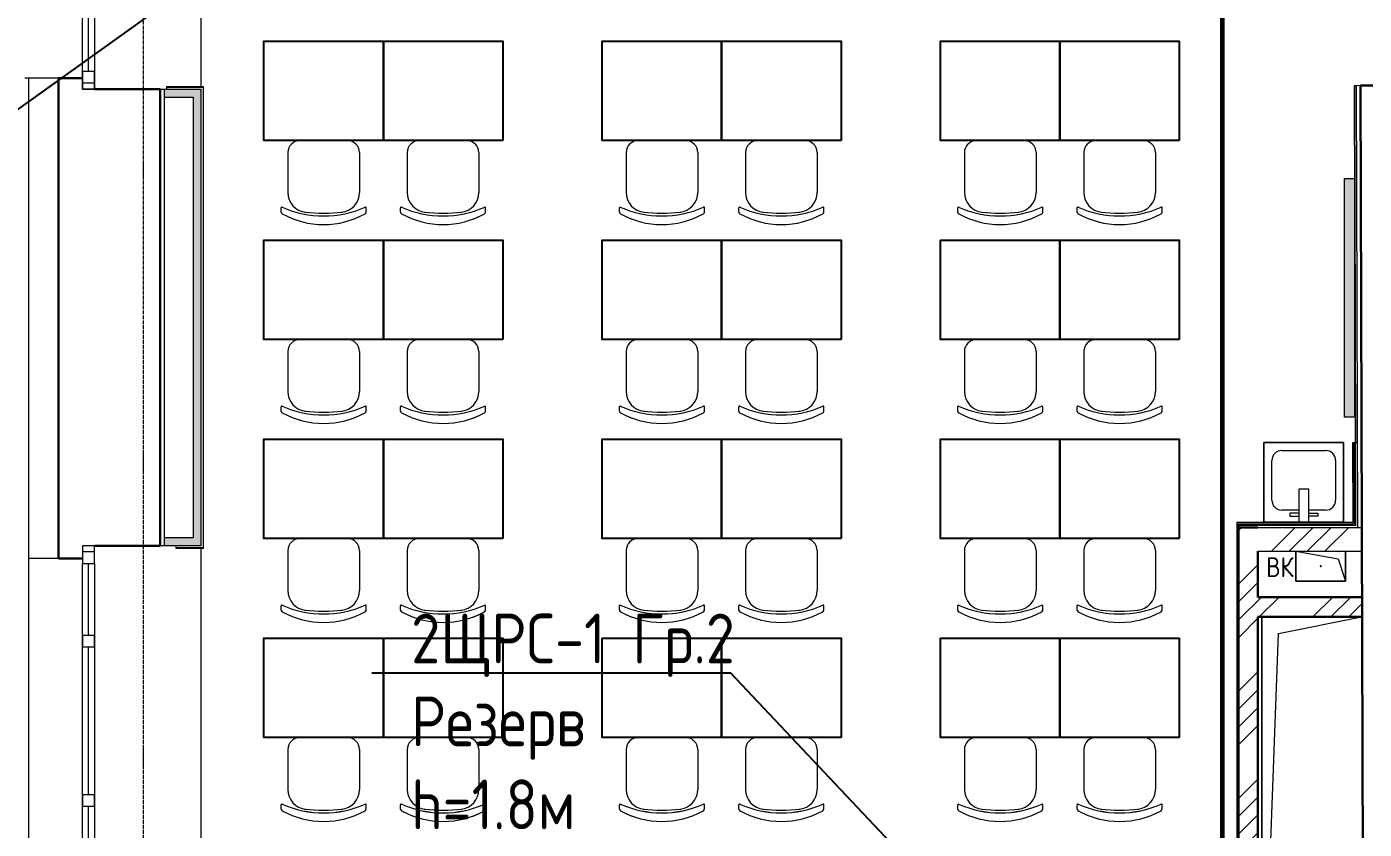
# Model space of a CAD drawing. Header units: millimetres. Extents: x -32 to 417638015, y -35 to 175284279.
# Drawn here: x 783678 to 790399, y 81801 to 85834 of the extents above; entities that cross this region are included whole.
import ezdxf
from ezdxf import colors
from ezdxf.entities.mleader import LeaderData, LeaderLine
from ezdxf.math import Vec2, Vec3

# ---------------------------------------------------------------- set-up
doc = ezdxf.new("R2010")
doc.units = ezdxf.units.MM
doc.linetypes.add('ADSK_Линия сетки', pattern=[25, 20, -2.5, 0, -2.5])
for name, color, linetype, lineweight in [('_ Окна', 7, 'Continuous', 9), ('_ЭМ_гофра', 5, 'Continuous', 60), ('_ЭМ_ТХобщее_слой', 7, 'Continuous', 30), ('Аннотация', 7, 'Continuous', 18), ('Обобщенные модели', 7, 'Continuous', 18), ('Окна', 7, 'Continuous', 9), ('Оси', 253, 'Continuous', 9), ('Перекрытие', 7, 'Continuous', 18), ('Сантехника', 7, 'Continuous', 18), ('Стены внутренние', 7, 'Continuous', 18), ('Стены наружные', 7, 'Continuous', 18), ('Стены несущие', 7, 'Continuous', 30), ('Стены отделка', 7, 'Continuous', 30), ('Стены штриховка', 7, 'Continuous', 9), ('ТХ', 5, 'Continuous', 0), ('ШТРИХОВКА', 252, 'Continuous', 15)]:
    doc.layers.add(name, color=color, linetype=linetype, lineweight=lineweight)
doc.layers.add('_ЭМ_Надписи', color=7, linetype='Continuous')
doc.layers.add('ЭОМ_Лотки рабочие', color=5, linetype='Continuous')
doc.styles.add('GOST Common_5', font='GOST_Common.ttf', dxfattribs={"width": 0.9, "height": 200})
doc.styles.add('ЭОМ', font='isocpeur.ttf', dxfattribs={"width": 0.85, "height": 250})

# ---------------------------------------------------------------- blocks, each defined once
blk = doc.blocks.new('Стул ученич штабелир №5-7')
at = {"color": 0, "linetype": 'ByBlock', "lineweight": -2}
for p, q in [((-120.1, 0), (120.1, 0)), ((-120.1, 0), (120.1, 0)), ((-179.9, -60), (-179.9, -260.3)), ((-179.9, -60), (-179.9, -260.3)), ((180.1, -60), (180.1, -260.3)), ((180.1, -60), (180.1, -260.3)), ((-213.4, -359), (-213.4, -337.3)), ((-213.4, -359), (-213.4, -337.3)), ((213.6, -359), (213.6, -337.3)), ((213.6, -359), (213.6, -337.3))]:
    blk.add_line(p, q, dxfattribs=at)
for centre, radius, start, end in [((-119.9, -60), 60, 90, 180), ((-119.9, -60), 60, 90, 180), ((120.1, -60), 60, 0, 90), ((120.1, -60), 60, 0, 90), ((-79.9, -260.3), 100, 180, 264.25844), ((-79.9, -260.3), 100, 180, 264.25844), ((80.1, -260.3), 100, 275.74156, 0), ((80.1, -260.3), 100, 275.74156, 0), ((-210.4, -337.3), 3, 63.89783, 180), ((-210.4, -337.3), 3, 63.89783, 180), ((0.1, 142.3), 520.8, 246.31951, 293.68049), ((0.1, 142.3), 520.8, 246.31951, 293.68049), ((210.6, -337.3), 3, 0, 116.10217), ((210.6, -337.3), 3, 0, 116.10217), ((-203.4, -359), 10, 180, 238.06825), ((-203.4, -359), 10, 180, 238.06825), ((0.1, 9), 430.5, 240.99166, 299.00834), ((0.1, 9), 430.5, 240.99166, 299.00834), ((0.1, 435.5), 800.4, 263.24698, 276.75302), ((0.1, 435.5), 800.4, 263.24698, 276.75302), ((203.6, -359), 10, 301.93175, 0), ((203.6, -359), 10, 301.93175, 0)]:
    blk.add_arc(centre, radius, start, end, dxfattribs=at)
blk = doc.blocks.new('Тх 2 этаж')
at = {"lineweight": 0, "true_color": 0x939598}
h = blk.add_hatch(color=252, dxfattribs=at)
h.dxf.hatch_style = 1
h.paths.add_polyline_path([(5959.6, 30117), (5909.6, 30117), (5909.6, 31317), (5959.6, 31317)])
at = {"color": 252, "true_color": 0x939598}
for points in [[(1080, 31507), (480, 31507), (480, 32007), (1080, 32007)], [(1680, 31507), (1080, 31507), (1080, 32007), (1680, 32007)], [(2780, 31507), (2180, 31507), (2180, 32007), (2780, 32007)], [(3380, 31507), (2780, 31507), (2780, 32007), (3380, 32007)], [(4480, 31507), (3880, 31507), (3880, 32007), (4480, 32007)], [(5080, 31507), (4480, 31507), (4480, 32007), (5080, 32007)], [(1080, 30507), (480, 30507), (480, 31007), (1080, 31007)], [(1680, 30507), (1080, 30507), (1080, 31007), (1680, 31007)], [(2780, 30507), (2180, 30507), (2180, 31007), (2780, 31007)], [(3380, 30507), (2780, 30507), (2780, 31007), (3380, 31007)], [(4480, 30507), (3880, 30507), (3880, 31007), (4480, 31007)], [(5080, 30507), (4480, 30507), (4480, 31007), (5080, 31007)], [(1080, 29507), (480, 29507), (480, 30007), (1080, 30007)], [(1680, 29507), (1080, 29507), (1080, 30007), (1680, 30007)], [(2780, 29507), (2180, 29507), (2180, 30007), (2780, 30007)], [(3380, 29507), (2780, 29507), (2780, 30007), (3380, 30007)], [(4480, 29507), (3880, 29507), (3880, 30007), (4480, 30007)], [(5080, 29507), (4480, 29507), (4480, 30007), (5080, 30007)], [(1080, 28507), (480, 28507), (480, 29007), (1080, 29007)], [(1680, 28507), (1080, 28507), (1080, 29007), (1680, 29007)], [(2780, 28507), (2180, 28507), (2180, 29007), (2780, 29007)], [(3380, 28507), (2780, 28507), (2780, 29007), (3380, 29007)], [(4480, 28507), (3880, 28507), (3880, 29007), (4480, 29007)], [(5080, 28507), (4480, 28507), (4480, 29007), (5080, 29007)]]:
    blk.add_lwpolyline(points, close=True, dxfattribs=at)
at = {"color": 252, "lineweight": 0, "true_color": 0x939598}
blk.add_lwpolyline([(5959.6, 30117), (5909.6, 30117), (5909.6, 31317), (5959.6, 31317), (5959.6, 30117)], dxfattribs=at)
at = {"layer": 'ТХ', "color": 252, "lineweight": 0, "true_color": 0x939598}
for p in [(780, 31507), (1380, 31507), (2480, 31507), (3080, 31507), (4180, 31507), (4780, 31507), (780, 30507), (1380, 30507), (2480, 30507), (3080, 30507), (4180, 30507), (4780, 30507), (780, 29507), (1380, 29507), (2480, 29507), (3080, 29507), (4180, 29507), (4780, 29507), (780, 28507), (1380, 28507), (2480, 28507), (3080, 28507), (4180, 28507), (4780, 28507)]:
    blk.add_blockref('Стул ученич штабелир №5-7', p, dxfattribs=at)
blk = doc.blocks.new('План 2 этажа')
h = blk.add_hatch()
h.set_pattern_fill('ANSI34', color=8, scale=20)
h.set_pattern_definition([(45, (686.36, 338.7), (-269.4077, 269.4077), []), (45, (776.16, 338.7), (-269.4077, 269.4077), []), (45, (865.96, 338.7), (-269.4077, 269.4077), []), (45, (955.77, 338.7), (-269.4077, 269.4077), [])])
h.paths.add_polyline_path([(-214.24, 31438.496), (-194.077, 31438.496), (308.645, 31438.556), (308.346, 31538.496), (-214.24, 31538.496), (-214.24, 31768.496), (307.741, 31768.496), (307.383, 31888.496), (-214.24, 31888.496), (-308.24, 31888.496), (-308.24, 28833.7), (-214.24, 28833.7)])
at = {"layer": 'Стены внутренние'}
for points in [[(-5711.43, 34051.471), (-5565.219, 34051.471), (-5565.219, 34091.471), (-5711.43, 34091.471)], [(-5525.219, 31836.473), (-5525.219, 34091.471), (-5565.219, 34091.471), (-5565.219, 31836.473)], [(-5525.219, 31796.473), (-5525.219, 31836.473), (-5711.43, 31836.473), (-5711.43, 31796.473)]]:
    blk.add_hatch(color=8, dxfattribs=at).paths.add_polyline_path(points)
at = {"layer": '_ Окна', "color": 8}
for p, q in [((-6091.43, 34181.471), (-6091.43, 34541.471)), ((-6061.43, 34121.471), (-6121.43, 34121.471)), ((-6061.43, 31766.473), (-6121.43, 31766.473)), ((-6091.43, 31346.473), (-6091.43, 31706.473)), ((-6091.43, 30546.473), (-6091.43, 31286.473)), ((-6091.43, 30126.473), (-6091.43, 30486.473))]:
    blk.add_line(p, q, dxfattribs=at)
at = {"layer": '_ Окна', "color": 8, "lineweight": 18}
for p, q in [((-6121.43, 34181.471), (-6061.43, 34181.471)), ((-6121.43, 34091.471), (-6121.43, 34181.471)), ((-6061.43, 34181.471), (-6061.43, 34091.471)), ((-6061.43, 34091.471), (-6121.43, 34091.471)), ((-6061.43, 31796.473), (-6121.43, 31796.473)), ((-6121.43, 31796.473), (-6121.43, 31706.473)), ((-6061.43, 31706.473), (-6061.43, 31796.473)), ((-6121.43, 31706.473), (-6061.43, 31706.473)), ((-6121.43, 31346.473), (-6061.43, 31346.473)), ((-6121.43, 31286.473), (-6121.43, 31346.473)), ((-6061.43, 31346.473), (-6061.43, 31286.473)), ((-6061.43, 31286.473), (-6121.43, 31286.473)), ((-6121.43, 30546.473), (-6061.43, 30546.473)), ((-6121.43, 30486.473), (-6121.43, 30546.473)), ((-6061.43, 30546.473), (-6061.43, 30486.473)), ((-6061.43, 30486.473), (-6121.43, 30486.473))]:
    blk.add_line(p, q, dxfattribs=at)
at = {"layer": 'Обобщенные модели', "color": 8}
for p, q in [((-23.895, 31618.496), (-23.895, 31768.496)), ((-23.895, 31768.496), (188.605, 31730.996)), ((-23.895, 31768.496), (-23.895, 31618.496)), ((188.605, 31730.996), (226.105, 31618.496)), ((226.105, 31768.496), (226.105, 31618.496)), ((226.105, 31618.496), (226.105, 31768.496)), ((226.105, 31618.496), (-23.895, 31618.496)), ((-23.895, 31618.496), (226.105, 31618.496)), ((-194.077, 29138.496), (-194.077, 31438.496)), ((-194.077, 31438.496), (-194.077, 29138.496)), ((-110.744, 31355.163), (288.735, 31435.059)), ((-194.077, 29138.496), (-110.744, 31355.163))]:
    blk.add_line(p, q, dxfattribs=at)
for start, end in [(90, 270), (105, 180), (210, 270), (270, 90), (330, 75)]:
    blk.add_arc((101.105, 31693.496), 2.5, start, end, dxfattribs=at)
at = {"layer": 'Окна', "color": 8}
for p, q in [((-6121.43, 34181.471), (-6121.43, 34541.471)), ((-6061.43, 34541.471), (-6061.43, 34181.471)), ((-6121.43, 34181.471), (-6121.43, 34091.471)), ((-6061.43, 34091.471), (-6061.43, 34181.471)), ((-6121.43, 34091.471), (-6061.43, 34091.471)), ((-6121.43, 31796.473), (-6121.43, 31706.473)), ((-6061.43, 31796.473), (-6121.43, 31796.473)), ((-6061.43, 31706.473), (-6061.43, 31796.473)), ((-6121.43, 31346.473), (-6121.43, 31706.473)), ((-6061.43, 31706.473), (-6061.43, 31346.473)), ((-6121.43, 31346.473), (-6121.43, 31286.473)), ((-6061.43, 31286.473), (-6061.43, 31346.473)), ((-6121.43, 30546.473), (-6121.43, 31286.473)), ((-6061.43, 31286.473), (-6061.43, 30546.473)), ((-6121.43, 30546.473), (-6121.43, 30486.473)), ((-6061.43, 30486.473), (-6061.43, 30546.473)), ((-6121.43, 30126.473), (-6121.43, 30486.473)), ((-6061.43, 30486.473), (-6061.43, 30126.473))]:
    blk.add_line(p, q, dxfattribs=at)
at = {"layer": 'Оси', "color": 8, "linetype": 'ADSK_Линия сетки'}
blk.add_line((-5814.077, -4690.674), (-5814.077, 44448.764), dxfattribs=at)
at = {"layer": 'Перекрытие', "color": 8}
for p, q in [((-5525.219, 34103.471), (-5525.219, 36730.251)), ((-5525.219, 28845.635), (-5525.219, 31784.473))]:
    blk.add_line(p, q, dxfattribs=at)
at = {"layer": 'Сантехника', "color": 8}
for p, q in [((-183.895, 32315.046), (-183.895, 31915.046)), ((216.105, 32315.046), (-183.895, 32315.046)), ((-183.895, 32315.046), (216.105, 32315.046)), ((-183.895, 31915.046), (-183.895, 32315.046)), ((-93.894, 32275.047), (126.105, 32275.047)), ((216.105, 31915.046), (216.105, 32315.046)), ((216.105, 32315.046), (216.105, 31915.046)), ((-143.894, 32025.046), (-143.894, 32225.047)), ((176.105, 32225.047), (176.105, 32025.046)), ((-8.895, 32080.059), (-8.895, 31915.046)), ((41.105, 32080.059), (-8.895, 32080.059)), ((41.105, 31915.046), (41.105, 32080.059)), ((-8.895, 31975.046), (-93.894, 31975.046)), ((-53.895, 31960.046), (-53.895, 31945.046)), ((-8.895, 31960.046), (-53.895, 31960.046)), ((-53.895, 31945.046), (-8.895, 31945.046)), ((126.105, 31975.046), (41.105, 31975.046)), ((41.105, 31960.046), (86.105, 31960.046)), ((86.105, 31945.046), (41.105, 31945.046)), ((86.105, 31960.046), (86.105, 31945.046)), ((-183.895, 31915.046), (216.105, 31915.046)), ((216.105, 31915.046), (-183.895, 31915.046))]:
    blk.add_line(p, q, dxfattribs=at)
for centre, start, end in [((-93.894, 32225.047), 90, 180), ((126.105, 32225.047), 0, 90), ((-93.894, 32025.046), 180, 270), ((126.105, 32025.046), 270, 0)]:
    blk.add_arc(centre, 50, start, end, dxfattribs=at)
at = {"layer": 'Стены наружные', "color": 8}
blk.add_line((-6391.43, 30091.473), (-6391.43, 31731.473), dxfattribs=at)
at = {"layer": 'Стены несущие', "color": 8}
for p, q in [((-6121.43, 34146.471), (-6241.43, 34146.471)), ((-6241.43, 31731.473), (-6241.43, 34146.471)), ((-5731.43, 34091.471), (-6061.43, 34091.471)), ((-5731.43, 34091.471), (-5731.43, 31796.473)), ((670.665, 34109.704), (300.666, 34108.598)), ((300.666, 34108.598), (320.006, 27636.627)), ((312.778, 30078.722), (300.766, 34108.599)), ((-314.24, 31904.496), (-314.24, 28833.7)), ((-214.24, 31888.496), (-308.24, 31888.496)), ((-6061.43, 31796.473), (-5731.43, 31796.473)), ((-6241.43, 31731.473), (-6121.43, 31731.473)), ((-214.24, 31538.496), (-214.24, 31768.496)), ((308.346, 31538.496), (-214.24, 31538.496)), ((-214.24, 28833.7), (-214.24, 31438.496)), ((-214.24, 31438.496), (308.645, 31438.496))]:
    blk.add_line(p, q, dxfattribs=at)
at = {"layer": 'Стены отделка', "color": 8, "lineweight": 9}
for p, q in [((-6241.43, 34146.471), (-6411.43, 34146.471)), ((-5731.43, 34091.471), (-5525.219, 34091.471)), ((-5711.43, 34091.471), (-5711.43, 31836.473)), ((-5515.219, 34103.471), (-5699.43, 34103.471)), ((-5699.43, 34103.471), (-5699.43, 34091.471)), ((-5525.219, 31796.473), (-5525.219, 34091.471)), ((-5513.219, 31786.473), (-5513.219, 34101.471)), ((300.666, 34108.598), (268.766, 34108.503)), ((268.766, 34108.503), (274.116, 32313.459)), ((287.383, 31888.496), (280.766, 34108.539)), ((-5711.43, 34051.471), (-5565.219, 34051.471)), ((-5565.219, 34051.471), (-5565.219, 31836.473)), ((-6391.43, 31731.473), (-6391.43, 33956.852)), ((286.116, 32313.494), (261.116, 32313.42)), ((261.116, 32313.42), (262.308, 31913.496)), ((287.383, 31888.496), (286.116, 32313.494)), ((-320.24, 31913.496), (-320.24, 28845.7)), ((262.308, 31913.496), (-320.24, 31913.496)), ((-308.24, 28833.7), (-308.24, 31888.496)), ((-214.24, 31888.496), (307.301, 31888.496)), ((-5525.219, 31796.473), (-5731.43, 31796.473)), ((-5565.219, 31836.473), (-5711.43, 31836.473)), ((-5711.43, 31836.473), (-5711.43, 31796.473)), ((-5651.43, 31796.473), (-5651.43, 31784.473)), ((-6241.43, 31731.473), (-6391.43, 31731.473)), ((-5651.43, 31784.473), (-5515.219, 31784.473)), ((-214.24, 31768.496), (307.659, 31768.496)), ((288.735, 31435.059), (288.724, 31438.496))]:
    blk.add_line(p, q, dxfattribs=at)
at = {"layer": 'Стены штриховка', "color": 8}
for p, q in [((-6391.43, 33956.852), (-6391.43, 34146.471)), ((-5699.43, 34101.471), (-5513.219, 34101.471)), ((-5515.219, 34103.471), (-5515.219, 31784.473)), ((-5513.219, 34103.471), (-5515.219, 34103.471)), ((-5513.219, 34101.471), (-5513.219, 34103.471)), ((270.766, 34108.509), (276.116, 32313.465)), ((271.335, 31904.496), (270.116, 32313.447)), ((277.353, 31898.496), (276.116, 32313.465)), ((271.335, 31904.496), (-320.24, 31904.496)), ((-318.24, 31904.496), (-318.24, 28843.7)), ((277.353, 31898.496), (-314.24, 31898.496)), ((-5513.219, 31786.473), (-5651.43, 31786.473)), ((-5515.219, 31784.473), (-5513.219, 31784.473)), ((-5513.219, 31784.473), (-5513.219, 31786.473))]:
    blk.add_line(p, q, dxfattribs=at)
at = {"layer": 'ЭОМ_Лотки рабочие'}
blk.add_blockref('Тх 2 этаж', (-5689.424, 2325.176), dxfattribs=at)
at = {"layer": 'Аннотация', "color": 8, "insert": (-172.827, 31738.783), "char_height": 100, "width": 156.348, "attachment_point": 1, "line_spacing_factor": 1.022766, "style": 'GOST Common_5'}
blk.add_mtext('\\pxt3.6,7.2,10.8,14.4,18,21.6,25.2,28.8,32.4,36,39.6,43.2,46.8,50.4,54,57.6,61.2,64.8,68.4,72,75.6,79.2,82.8,86.4,90,93.6,97.2,100.8,104.4,108,111.6,115.2;{ВК}', dxfattribs=at)
blk = doc.blocks.new('_ЭМ_ТХ2_2ЭТАЖнов')
at = {"layer": 'ТХ', "color": 252, "lineweight": 0, "true_color": 0x939598}
for p in [(904.6, 33498.5), (1504.6, 33498.5), (2604.6, 33498.5), (3204.6, 33498.5), (4304.6, 33498.5), (4904.6, 33498.5), (904.6, 32498.5), (1504.6, 32498.5), (2604.6, 32498.5), (3204.6, 32498.5), (4304.6, 32498.5), (4904.6, 32498.5), (904.6, 31498.5), (1504.6, 31498.5), (2604.6, 31498.5), (3204.6, 31498.5), (4304.6, 31498.5), (4904.6, 31498.5), (904.6, 30498.5), (1504.6, 30498.5), (2604.6, 30498.5), (3204.6, 30498.5), (4304.6, 30498.5), (4904.6, 30498.5)]:
    blk.add_blockref('Стул ученич штабелир №5-7', p, dxfattribs=at)

msp = doc.modelspace()

# ---------------------------------------------------------------- block references
at = {"layer": 'ШТРИХОВКА'}
msp.add_blockref('План 2 этажа', (790079.3, 51429.5), dxfattribs=at)

# ---------------------------------------------------------------- next in the draw order: linework, layer by layer
at = {"layer": '_ЭМ_гофра', "linetype": 'ByBlock'}
msp.add_lwpolyline([(789685.1, 87737.9), (789685.1, 80462.7)], dxfattribs=at)

# ---------------------------------------------------------------- next in the draw order: block references
at = {"layer": '_ЭМ_ТХобщее_слой', "lineweight": 50}
msp.add_blockref('_ЭМ_ТХ2_2ЭТАЖнов', (784265.3, 51763.2), dxfattribs=at)

# ---------------------------------------------------------------- next in the draw order: leaders
at = {"layer": '_ЭМ_Надписи', "color": 7, "ltscale": 5}
ml = msp.add_multileader_mtext('Standard', dxfattribs=at)
ml.set_content('{\\fGOST Common|b0|i0|c204|p34;\\W0.9;\\C256;2ЩРС-1\\fISOCPEUR|b0|i0|c204|p34;\\W0.85; Гр.2 \\PРезерв\\P\\fGOST Common|b0|i0|c0|p34;\\W0.9;h=\\fGOST Common|b0|i0|c204|p34;1\\fGOST Common|b0|i0|c0|p34;.\\fGOST Common|b0|i0|c204|p34;8м}', color=1, style='ЭОМ')
ml.set_leader_properties()
ml.build(insert=Vec2(0, 0))
ml.multileader.update_dxf_attribs({"text_left_attachment_type": 6, "text_right_attachment_type": 6, "dogleg_length": 0, "arrow_head_size": 200})
ctx = ml.context
ctx.base_point, ctx.char_height, ctx.arrow_head_size, ctx.landing_gap_size, ctx.plane_origin = Vec3(795055.1, 86262.4), 250, 200, 0, Vec3(777676.9, 104463.7)
ctx.left_attachment, ctx.right_attachment = 6, 6
notes = []
notes.append((ctx, [(0, (1, 1, 0), (795055.1, 86262.4), (1, 0), 0, [(0, [(790313.2, 87411.5)], 0, [])])]))
ctx.mtext.insert, ctx.mtext.width, ctx.mtext.defined_height, ctx.mtext.flow_direction = Vec3(795055.1, 86562.4), 2880, 545.6, 5
ml = msp.add_multileader_mtext('Standard', dxfattribs=at)
ml.set_content('{\\fGOST Common|b0|i0|c0|p34;\\W0.9;\\C256;2\\fGOST Common|b0|i0|c204|p34;ЩРС-1\\fISOCPEUR|b0|i0|c204|p34;\\W0.85; Гр.2\\P\\W1;\\C0;Раб.место учителя, ноутбук}', color=1, style='ЭОМ')
ml.set_leader_properties()
ml.build(insert=Vec2(0, 0))
ml.multileader.update_dxf_attribs({"text_left_attachment_type": 6, "text_right_attachment_type": 6, "dogleg_length": 0, "arrow_head_size": 200})
ctx = ml.context
ctx.base_point, ctx.char_height, ctx.arrow_head_size, ctx.landing_gap_size, ctx.plane_origin = Vec3(779408.9, 84355.6, -64.3), 250, 200, 0, Vec3(762567.6, 94905.5, -64.3)
ctx.left_attachment, ctx.right_attachment = 6, 6
notes.append((ctx, [(1, (1, 1, 0), (782146.4, 84355.6, -64.3), (-1, 0), 0, [(0, [(784996.8, 86396.6, -64.3)], 0, [])])]))
ctx.mtext.insert, ctx.mtext.width, ctx.mtext.defined_height, ctx.mtext.flow_direction = Vec3(779408.9, 84680.6, -64.3), 2880, 545.6, 5
ml = msp.add_multileader_mtext('Standard', dxfattribs=at)
ml.set_content('{\\fGOST Common|b0|i0|c204|p34;\\W0.9;\\C256;2ЩРС-1\\fISOCPEUR|b0|i0|c204|p34;\\W0.85; Гр.2 \\PРезерв\\P\\fGOST Common|b0|i0|c0|p34;\\W0.9;h=\\fGOST Common|b0|i0|c204|p34;1\\fGOST Common|b0|i0|c0|p34;.\\fGOST Common|b0|i0|c204|p34;8м}', color=1, style='ЭОМ')
ml.set_leader_properties()
ml.build(insert=Vec2(0, 0))
ml.multileader.update_dxf_attribs({"text_left_attachment_type": 6, "text_right_attachment_type": 6, "dogleg_length": 0, "arrow_head_size": 200})
ctx = ml.context
ctx.base_point, ctx.char_height, ctx.arrow_head_size, ctx.landing_gap_size, ctx.plane_origin = Vec3(785609.4, 82584.6), 250, 200, 0, Vec3(776556.9, 97326.3)
ctx.left_attachment, ctx.right_attachment = 6, 6
notes.append((ctx, [(1, (1, 1, 0), (787215.6, 82584.6), (-1, 0), 0, [(0, [(789222.5, 80462.7)], 0, [])])]))
ctx.mtext.insert, ctx.mtext.width, ctx.mtext.defined_height, ctx.mtext.flow_direction = Vec3(785609.4, 82884.6), 2880, 545.6, 5
for ctx, leaders in notes:
    for number, flags, end, landing, length, lines in leaders:
        leader = LeaderData()
        leader.index, (leader.has_last_leader_line, leader.has_dogleg_vector, leader.attachment_direction) = number, flags
        leader.last_leader_point, leader.dogleg_vector, leader.dogleg_length = Vec3(end), Vec3(landing), length
        for number, points, colour, breaks in lines:
            line = LeaderLine()
            line.index, line.vertices, line.color, line.breaks = number, Vec3.list(points), colors.encode_raw_color(colour), breaks
            leader.lines.append(line)
        ctx.leaders.append(leader)

doc.saveas('drawing.dxf')
